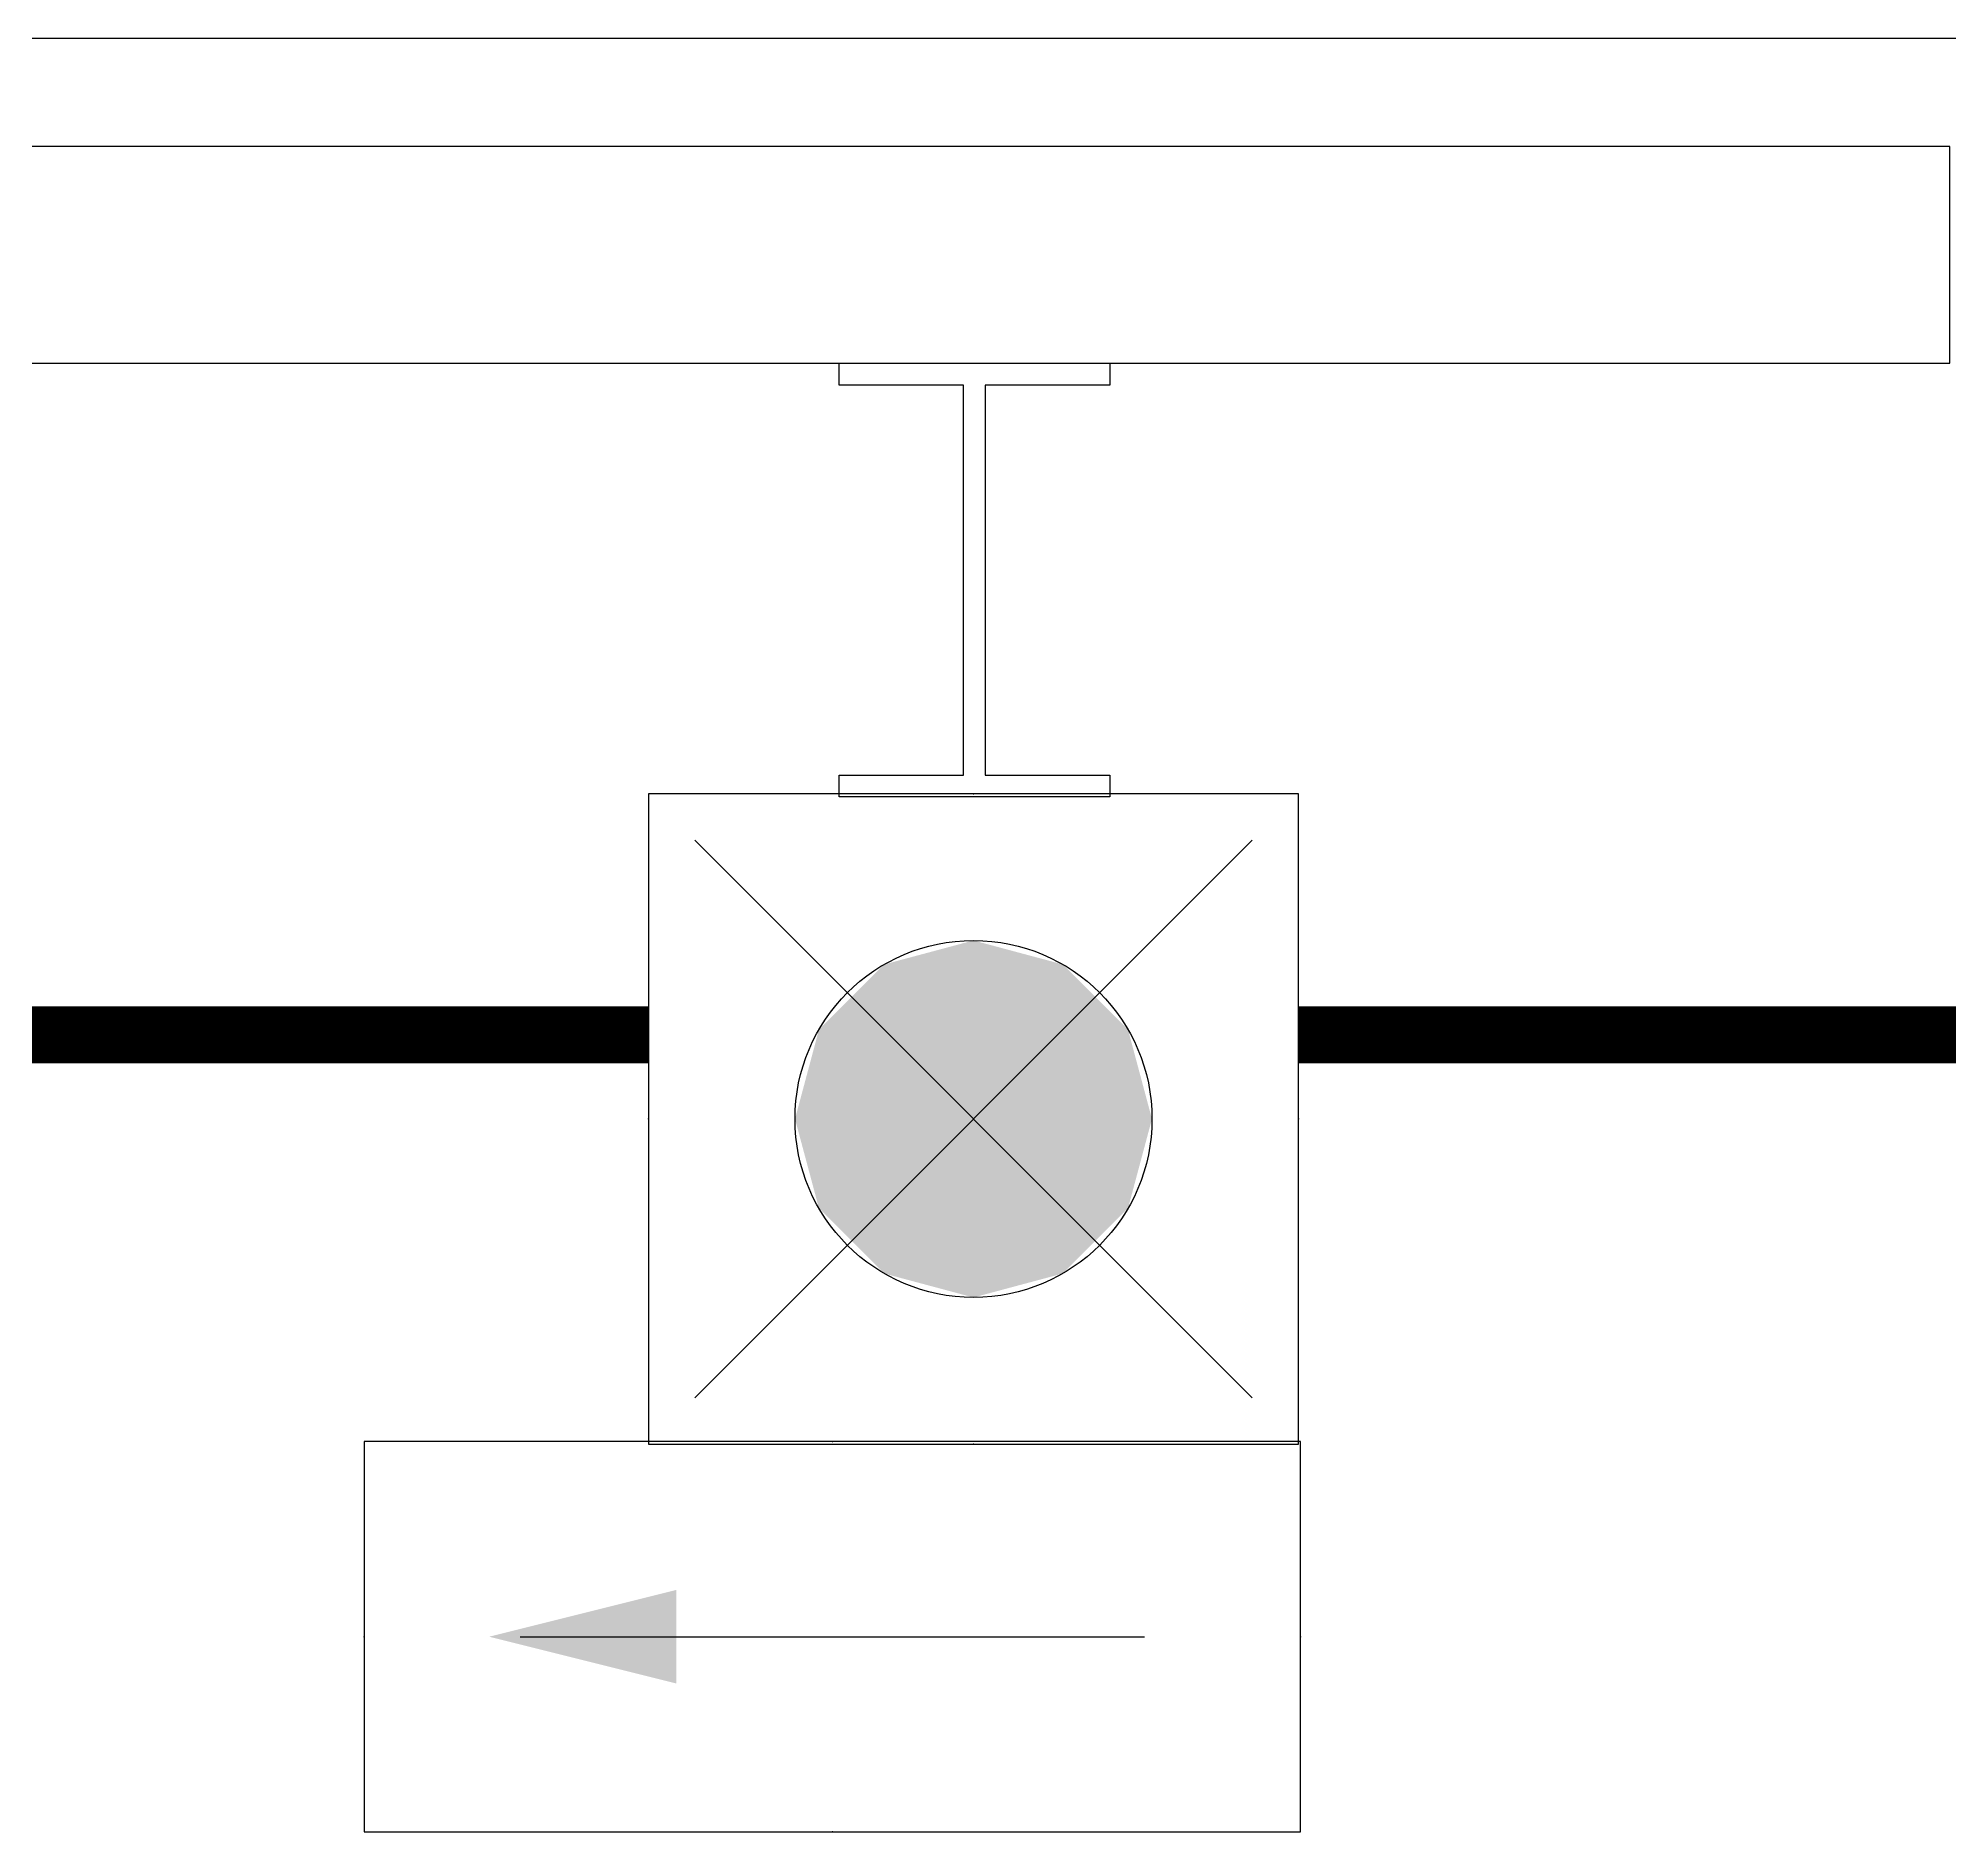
# Model space of a CAD drawing. Extents: x 12152 to 491505, y 111028 to 412681.
# Drawn here: x 176633 to 178397, y 212639 to 214294 of the extents above; entities that cross this region are included whole.
import ezdxf
from ezdxf.enums import TextEntityAlignment as Align

# ---------------------------------------------------------------- set-up
doc = ezdxf.new("R2010")
doc.units = 0
doc.header["$LTSCALE"] = 1000
doc.header["$MEASUREMENT"] = 0
doc.linetypes.add('DASH', pattern=[0.35, 0.25, -0.1])
for name, color, linetype in [('COLUMN', 9, 'Continuous'), ('EQUIP-照明', 3, 'Continuous'), ('TEL_TEXT', 7, 'Continuous'), ('WALL', 11, 'Continuous'), ('WIRE-应急', 4, 'DASH'), ('图框(锁住)', 7, 'Continuous')]:
    doc.layers.add(name, color=color, linetype=linetype)
doc.styles.add('_TEL_DIM', font='SIMPLEX', dxfattribs={"width": 0.8, "height": 3.5, "bigfont": 'HZTXT'})
doc.styles.get("Standard").update_dxf_attribs({"font": 'gbenor.shx', "bigfont": 'gbcbig.shx'})

# ---------------------------------------------------------------- blocks, each defined once
blk = doc.blocks.new('$equip$00001167')
for p, q in [((-0.4286, 0.4286), (0.4286, -0.4286)), ((-0.4286, -0.4286), (0.4286, 0.4286))]:
    blk.add_line(p, q)
blk.add_lwpolyline([(-0.5, 0.5), (-0.5, -0.5), (0.5, -0.5), (0.5, 0.5)], close=True)
blk.add_circle((0, 0), 0.2745)
for p in [(0, 0.5), (-0.5, 0), (0.5, 0), (0, -0.5)]:
    blk.add_point(p)
for points in [[(0, 0.2745), (0, 0.2745), (-0.1373, 0.2377), (0.1373, 0.2377)], [(-0.1373, 0.2377), (0.1373, 0.2377), (-0.2377, 0.1373), (0.2377, 0.1373)], [(-0.2377, 0.1373), (0.2377, 0.1373), (-0.2745, 0), (0.2745, 0)], [(-0.2377, -0.1373), (0.2377, -0.1373), (-0.2745, 0), (0.2745, 0)], [(-0.1373, -0.2377), (0.1373, -0.2377), (-0.2377, -0.1373), (0.2377, -0.1373)], [(0, -0.2745), (0, -0.2745), (-0.1373, -0.2377), (0.1373, -0.2377)]]:
    blk.add_solid(points)
at = {"flags": 9}
blk.add_attdef('A', (0, 0), '', height=0.00002, dxfattribs=at)
blk = doc.blocks.new('$equip$00001686')
for p, q in [((0.72, 0.6), (-0.72, 0.6)), ((-0.72, 0.6), (-0.72, 0)), ((0.72, 0), (0.72, 0.6)), ((-0.72, 0), (0.72, 0))]:
    blk.add_line(p, q)
at = {"color": 7}
blk.add_line((-0.48, 0.3), (0.48, 0.3), dxfattribs=at)
for p in [(0, 0.6), (-0.72, 0.3), (0.72, 0.3), (0, 0)]:
    blk.add_point(p)
blk.add_solid([(-0.24, 0.228), (-0.528, 0.3), (-0.24, 0.372)])
at = {"layer": 'TEL_TEXT', "style": '_TEL_DIM', "flags": 1}
blk.add_attdef('A', text='', height=0.00002, dxfattribs=at).set_placement((0, 0), align=Align.MIDDLE_CENTER)

msp = doc.modelspace()

# ---------------------------------------------------------------- linework, layer by layer
at = {"layer": 'COLUMN', "color": 6}
msp.add_lwpolyline([(177622.1, 213614.2), (177622.1, 213594.2), (177372.1, 213594.2), (177372.1, 213614.2), (177487.1, 213614.2), (177487.1, 213974.2), (177372.1, 213974.2), (177372.1, 213994.2), (177622.1, 213994.2), (177622.1, 213974.2), (177507.1, 213974.2), (177507.1, 213614.2)], close=True, dxfattribs=at)
at = {"layer": 'WALL', "color": 0}
for p, q in [((178397.1, 214194.2), (176597.1, 214194.2)), ((178397.1, 213994.2), (178397.1, 214194.2)), ((176597.1, 213994.2), (178397.1, 213994.2))]:
    msp.add_line(p, q, dxfattribs=at)
at = {"layer": 'WIRE-应急', "linetype": 'DASH', "const_width": 52.5}
for points in [[(170723, 213374.6), (177196.2, 213374.6)], [(177796.2, 213374.6), (184232.5, 213374.6)]]:
    msp.add_lwpolyline(points, dxfattribs=at)
at = {"layer": '图框(锁住)', "color": 0}
msp.add_lwpolyline([(168947.1, 214294.2), (200447.1, 214294.2)], dxfattribs=at)

# ---------------------------------------------------------------- block references
at = {"layer": 'EQUIP-照明'}
ref = msp.add_blockref('$equip$00001167', (177496.2, 213297), dxfattribs=dict(at, xscale=600, yscale=600, zscale=600))
ref.add_attrib('A', '自带电源事故照明灯', (177496.2, 213297), dxfattribs={"layer": '0', "height": 0.012, "flags": 8})
ref = msp.add_blockref('$equip$00001686', (177366, 212639.3), dxfattribs=dict(at, xscale=600, yscale=600, zscale=600))
ref.add_attrib('A', '单向疏散指示灯', dxfattribs={"layer": 'TEL_TEXT', "height": 0.012, "style": '_TEL_DIM'}).set_placement((177366, 212639.3), align=Align.MIDDLE_CENTER)

doc.saveas('drawing.dxf')
